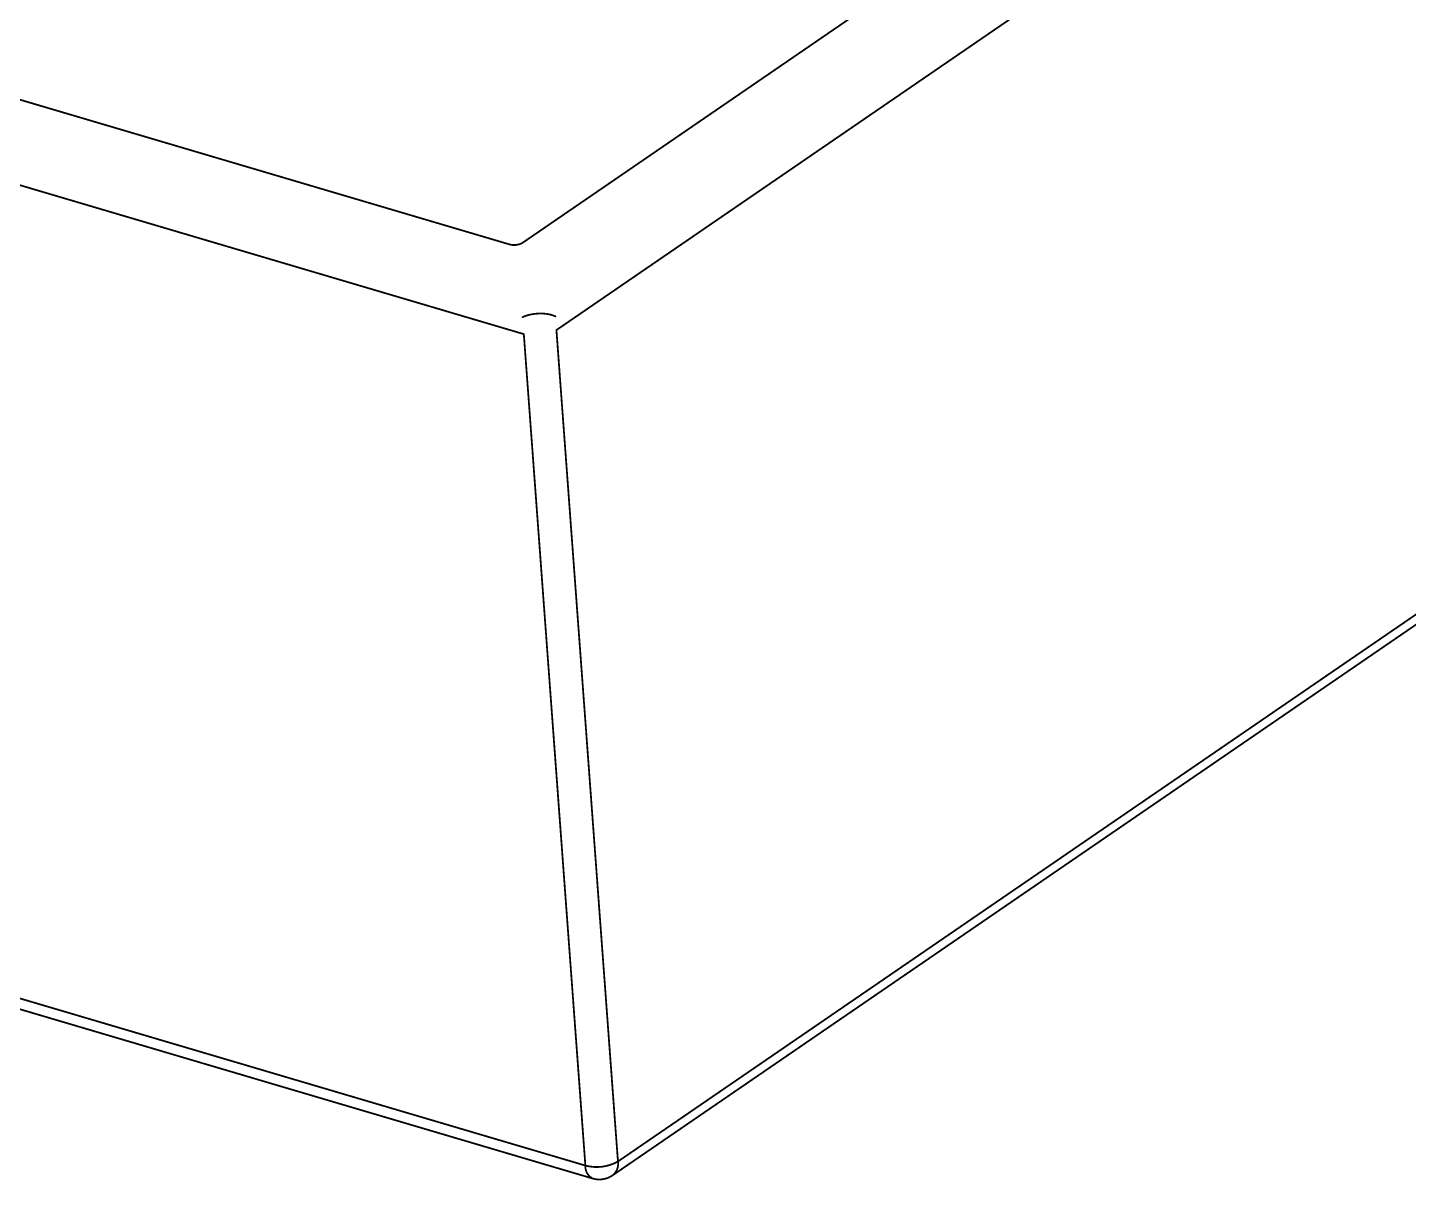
# Model space of a CAD drawing. Header units: inches. Extents: x 0 to 35.2, y -0.7 to 15.9.
# Drawn here: x 32.2176 to 32.6059, y 9.439 to 9.7632 of the extents above; entities that cross this region are included whole.
import ezdxf

# ---------------------------------------------------------------- set-up
doc = ezdxf.new("R2010")
doc.units = ezdxf.units.IN
doc.header["$MEASUREMENT"] = 0
doc.layers.add('Dimensions', color=6, linetype='Continuous')

msp = doc.modelspace()

# ---------------------------------------------------------------- linework, layer by layer
at = {"layer": 'Dimensions'}
for points in [[(32.36635, 9.67813, 0.0005, 0.0005, 0), (33.68631, 10.583, 0.0005, 0.0005, 0)], [(32.35683, 9.70267, 0.0005, 0.0005, 0), (33.63249, 10.57718, 0.0005, 0.0005, 0)], [(32.38212, 9.44038, 0.0005, 0.0005, 0), (33.70544, 10.34755, 0.0005, 0.0005, 0)], [(30.59769, 10.2211, 0.0005, 0.0005, 0), (32.35316, 9.70222, 0.0005, 0.0005, 0)], [(30.54467, 10.21273, 0.0005, 0.0005, 0), (32.35718, 9.67699, 0.0005, 0.0005, 0)], [(32.35683, 9.70267, 0.0005, 0.0005, -0.200602), (32.35316, 9.70222, 0.0005, 0.0005, 0)], [(32.35684, 9.68178, 0.0005, 0.0005, 0), (32.35692, 9.68181, 0.0005, 0.0005, 0)], [(32.35692, 9.68181, 0.0005, 0.0005, 0), (32.357, 9.68185, 0.0005, 0.0005, 0)], [(32.357, 9.68185, 0.0005, 0.0005, 0), (32.35708, 9.68188, 0.0005, 0.0005, 0)], [(32.35708, 9.68188, 0.0005, 0.0005, 0), (32.35716, 9.68191, 0.0005, 0.0005, 0)], [(32.35716, 9.68191, 0.0005, 0.0005, 0), (32.35724, 9.68195, 0.0005, 0.0005, 0)], [(32.35724, 9.68195, 0.0005, 0.0005, 0), (32.35732, 9.68198, 0.0005, 0.0005, 0)], [(32.35732, 9.68198, 0.0005, 0.0005, 0), (32.35741, 9.68201, 0.0005, 0.0005, 0)], [(32.35741, 9.68201, 0.0005, 0.0005, 0), (32.35749, 9.68205, 0.0005, 0.0005, 0)], [(32.35749, 9.68205, 0.0005, 0.0005, 0), (32.35758, 9.68208, 0.0005, 0.0005, 0)], [(32.35758, 9.68208, 0.0005, 0.0005, 0), (32.35767, 9.68211, 0.0005, 0.0005, 0)], [(32.35767, 9.68211, 0.0005, 0.0005, 0), (32.35775, 9.68214, 0.0005, 0.0005, 0)], [(32.35775, 9.68214, 0.0005, 0.0005, 0), (32.35784, 9.68217, 0.0005, 0.0005, 0)], [(32.35784, 9.68217, 0.0005, 0.0005, 0), (32.35793, 9.6822, 0.0005, 0.0005, 0)], [(32.35793, 9.6822, 0.0005, 0.0005, 0), (32.35802, 9.68222, 0.0005, 0.0005, 0)], [(32.35802, 9.68222, 0.0005, 0.0005, 0), (32.35811, 9.68225, 0.0005, 0.0005, 0)], [(32.35811, 9.68225, 0.0005, 0.0005, 0), (32.35821, 9.68228, 0.0005, 0.0005, 0)], [(32.35821, 9.68228, 0.0005, 0.0005, 0), (32.3583, 9.6823, 0.0005, 0.0005, 0)], [(32.3583, 9.6823, 0.0005, 0.0005, 0), (32.35839, 9.68233, 0.0005, 0.0005, 0)], [(32.35839, 9.68233, 0.0005, 0.0005, 0), (32.35849, 9.68236, 0.0005, 0.0005, 0)], [(32.35849, 9.68236, 0.0005, 0.0005, 0), (32.35858, 9.68238, 0.0005, 0.0005, 0)], [(32.35858, 9.68238, 0.0005, 0.0005, 0), (32.35868, 9.6824, 0.0005, 0.0005, 0)], [(32.35868, 9.6824, 0.0005, 0.0005, 0), (32.35877, 9.68243, 0.0005, 0.0005, 0)], [(32.35877, 9.68243, 0.0005, 0.0005, 0), (32.35887, 9.68245, 0.0005, 0.0005, 0)], [(32.35887, 9.68245, 0.0005, 0.0005, 0), (32.35897, 9.68247, 0.0005, 0.0005, 0)], [(32.35897, 9.68247, 0.0005, 0.0005, 0), (32.35906, 9.68249, 0.0005, 0.0005, 0)], [(32.35906, 9.68249, 0.0005, 0.0005, 0), (32.35916, 9.68251, 0.0005, 0.0005, 0)], [(32.35916, 9.68251, 0.0005, 0.0005, 0), (32.35926, 9.68253, 0.0005, 0.0005, 0)], [(32.35926, 9.68253, 0.0005, 0.0005, 0), (32.35936, 9.68255, 0.0005, 0.0005, 0)], [(32.35936, 9.68255, 0.0005, 0.0005, 0), (32.35946, 9.68257, 0.0005, 0.0005, 0)], [(32.35946, 9.68257, 0.0005, 0.0005, 0), (32.35956, 9.68259, 0.0005, 0.0005, 0)], [(32.35956, 9.68259, 0.0005, 0.0005, 0), (32.35966, 9.6826, 0.0005, 0.0005, 0)], [(32.35966, 9.6826, 0.0005, 0.0005, 0), (32.35976, 9.68262, 0.0005, 0.0005, 0)], [(32.35976, 9.68262, 0.0005, 0.0005, 0), (32.35986, 9.68263, 0.0005, 0.0005, 0)], [(32.35986, 9.68263, 0.0005, 0.0005, 0), (32.35996, 9.68265, 0.0005, 0.0005, 0)], [(32.35996, 9.68265, 0.0005, 0.0005, 0), (32.36006, 9.68266, 0.0005, 0.0005, 0)], [(32.36006, 9.68266, 0.0005, 0.0005, 0), (32.36016, 9.68268, 0.0005, 0.0005, 0)], [(32.36016, 9.68268, 0.0005, 0.0005, 0), (32.36026, 9.68269, 0.0005, 0.0005, 0)], [(32.36026, 9.68269, 0.0005, 0.0005, 0), (32.36037, 9.6827, 0.0005, 0.0005, 0)], [(32.36037, 9.6827, 0.0005, 0.0005, 0), (32.36047, 9.68271, 0.0005, 0.0005, 0)], [(32.36047, 9.68271, 0.0005, 0.0005, 0), (32.36057, 9.68272, 0.0005, 0.0005, 0)], [(32.36057, 9.68272, 0.0005, 0.0005, 0), (32.36067, 9.68273, 0.0005, 0.0005, 0)], [(32.36067, 9.68273, 0.0005, 0.0005, 0), (32.36078, 9.68274, 0.0005, 0.0005, 0)], [(32.36078, 9.68274, 0.0005, 0.0005, 0), (32.36088, 9.68275, 0.0005, 0.0005, 0)], [(32.36088, 9.68275, 0.0005, 0.0005, 0), (32.36098, 9.68275, 0.0005, 0.0005, 0)], [(32.36098, 9.68275, 0.0005, 0.0005, 0), (32.36109, 9.68276, 0.0005, 0.0005, 0)], [(32.36109, 9.68276, 0.0005, 0.0005, 0), (32.36119, 9.68277, 0.0005, 0.0005, 0)], [(32.36119, 9.68277, 0.0005, 0.0005, 0), (32.36129, 9.68277, 0.0005, 0.0005, 0)], [(32.36129, 9.68277, 0.0005, 0.0005, 0), (32.36139, 9.68277, 0.0005, 0.0005, 0)], [(32.36139, 9.68277, 0.0005, 0.0005, 0), (32.3615, 9.68278, 0.0005, 0.0005, 0)], [(32.3615, 9.68278, 0.0005, 0.0005, 0), (32.3616, 9.68278, 0.0005, 0.0005, 0)], [(32.3616, 9.68278, 0.0005, 0.0005, 0), (32.3617, 9.68278, 0.0005, 0.0005, 0)], [(32.3617, 9.68278, 0.0005, 0.0005, 0), (32.3618, 9.68278, 0.0005, 0.0005, 0)], [(32.3618, 9.68278, 0.0005, 0.0005, 0), (32.36191, 9.68278, 0.0005, 0.0005, 0)], [(32.36191, 9.68278, 0.0005, 0.0005, 0), (32.36201, 9.68278, 0.0005, 0.0005, 0)], [(32.36201, 9.68278, 0.0005, 0.0005, 0), (32.36211, 9.68278, 0.0005, 0.0005, 0)], [(32.36211, 9.68278, 0.0005, 0.0005, 0), (32.36221, 9.68278, 0.0005, 0.0005, 0)], [(32.36221, 9.68278, 0.0005, 0.0005, 0), (32.36231, 9.68278, 0.0005, 0.0005, 0)], [(32.36231, 9.68278, 0.0005, 0.0005, 0), (32.36241, 9.68277, 0.0005, 0.0005, 0)], [(32.36241, 9.68277, 0.0005, 0.0005, 0), (32.36251, 9.68277, 0.0005, 0.0005, 0)], [(32.36251, 9.68277, 0.0005, 0.0005, 0), (32.36261, 9.68276, 0.0005, 0.0005, 0)], [(32.36261, 9.68276, 0.0005, 0.0005, 0), (32.36271, 9.68276, 0.0005, 0.0005, 0)], [(32.36271, 9.68276, 0.0005, 0.0005, 0), (32.36281, 9.68275, 0.0005, 0.0005, 0)], [(32.36281, 9.68275, 0.0005, 0.0005, 0), (32.36291, 9.68274, 0.0005, 0.0005, 0)], [(32.36291, 9.68274, 0.0005, 0.0005, 0), (32.36301, 9.68274, 0.0005, 0.0005, 0)], [(32.36301, 9.68274, 0.0005, 0.0005, 0), (32.36311, 9.68273, 0.0005, 0.0005, 0)], [(32.36311, 9.68273, 0.0005, 0.0005, 0), (32.36321, 9.68272, 0.0005, 0.0005, 0)], [(32.36321, 9.68272, 0.0005, 0.0005, 0), (32.3633, 9.68271, 0.0005, 0.0005, 0)], [(32.3633, 9.68271, 0.0005, 0.0005, 0), (32.3634, 9.6827, 0.0005, 0.0005, 0)], [(32.3634, 9.6827, 0.0005, 0.0005, 0), (32.3635, 9.68268, 0.0005, 0.0005, 0)], [(32.3635, 9.68268, 0.0005, 0.0005, 0), (32.36359, 9.68267, 0.0005, 0.0005, 0)], [(32.36359, 9.68267, 0.0005, 0.0005, 0), (32.36369, 9.68266, 0.0005, 0.0005, 0)], [(32.36369, 9.68266, 0.0005, 0.0005, 0), (32.36378, 9.68264, 0.0005, 0.0005, 0)], [(32.36378, 9.68264, 0.0005, 0.0005, 0), (32.36388, 9.68263, 0.0005, 0.0005, 0)], [(32.36388, 9.68263, 0.0005, 0.0005, 0), (32.36397, 9.68261, 0.0005, 0.0005, 0)], [(32.36397, 9.68261, 0.0005, 0.0005, 0), (32.36406, 9.6826, 0.0005, 0.0005, 0)], [(32.36406, 9.6826, 0.0005, 0.0005, 0), (32.36415, 9.68258, 0.0005, 0.0005, 0)], [(32.36415, 9.68258, 0.0005, 0.0005, 0), (32.36424, 9.68256, 0.0005, 0.0005, 0)], [(32.36424, 9.68256, 0.0005, 0.0005, 0), (32.36433, 9.68254, 0.0005, 0.0005, 0)], [(32.36433, 9.68254, 0.0005, 0.0005, 0), (32.36442, 9.68252, 0.0005, 0.0005, 0)], [(32.36442, 9.68252, 0.0005, 0.0005, 0), (32.36451, 9.6825, 0.0005, 0.0005, 0)], [(32.36451, 9.6825, 0.0005, 0.0005, 0), (32.3646, 9.68248, 0.0005, 0.0005, 0)], [(32.3646, 9.68248, 0.0005, 0.0005, 0), (32.36468, 9.68246, 0.0005, 0.0005, 0)], [(32.36468, 9.68246, 0.0005, 0.0005, 0), (32.36477, 9.68244, 0.0005, 0.0005, 0)], [(32.36477, 9.68244, 0.0005, 0.0005, 0), (32.36485, 9.68242, 0.0005, 0.0005, 0)], [(32.36485, 9.68242, 0.0005, 0.0005, 0), (32.36494, 9.6824, 0.0005, 0.0005, 0)], [(32.36494, 9.6824, 0.0005, 0.0005, 0), (32.36502, 9.68237, 0.0005, 0.0005, 0)], [(32.36502, 9.68237, 0.0005, 0.0005, 0), (32.3651, 9.68235, 0.0005, 0.0005, 0)], [(32.3651, 9.68235, 0.0005, 0.0005, 0), (32.36518, 9.68232, 0.0005, 0.0005, 0)], [(32.36518, 9.68232, 0.0005, 0.0005, 0), (32.36526, 9.6823, 0.0005, 0.0005, 0)], [(32.36526, 9.6823, 0.0005, 0.0005, 0), (32.36534, 9.68227, 0.0005, 0.0005, 0)], [(32.36534, 9.68227, 0.0005, 0.0005, 0), (32.36542, 9.68224, 0.0005, 0.0005, 0)], [(32.36542, 9.68224, 0.0005, 0.0005, 0), (32.3655, 9.68221, 0.0005, 0.0005, 0)], [(32.3655, 9.68221, 0.0005, 0.0005, 0), (32.36557, 9.68219, 0.0005, 0.0005, 0)], [(32.36557, 9.68219, 0.0005, 0.0005, 0), (32.36565, 9.68216, 0.0005, 0.0005, 0)], [(32.36565, 9.68216, 0.0005, 0.0005, 0), (32.36572, 9.68213, 0.0005, 0.0005, 0)], [(32.36572, 9.68213, 0.0005, 0.0005, 0), (32.36579, 9.6821, 0.0005, 0.0005, 0)], [(32.36579, 9.6821, 0.0005, 0.0005, 0), (32.36587, 9.68207, 0.0005, 0.0005, 0)], [(32.36587, 9.68207, 0.0005, 0.0005, 0), (32.36594, 9.68203, 0.0005, 0.0005, 0)], [(32.36594, 9.68203, 0.0005, 0.0005, 0), (32.366, 9.682, 0.0005, 0.0005, 0)], [(32.366, 9.682, 0.0005, 0.0005, 0), (32.36607, 9.68197, 0.0005, 0.0005, 0)], [(32.35718, 9.67699, 0.0005, 0.0005, 0), (32.37449, 9.44315, 0.0005, 0.0005, 0)], [(32.36635, 9.67813, 0.0005, 0.0005, 0), (32.38365, 9.44429, 0.0005, 0.0005, 0)], [(32.38365, 9.44429, 0.0005, 0.0005, 0), (32.63077, 9.6137, 0.0005, 0.0005, 0)], [(31.86161, 9.59475, 0.0005, 0.0005, 0), (32.37449, 9.44315, 0.0005, 0.0005, 0)], [(31.86167, 9.59169, 0.0005, 0.0005, 0), (32.37655, 9.4395, 0.0005, 0.0005, 0)], [(32.38365, 9.44429, 0.0005, 0.0005, -0.196007), (32.37449, 9.44315, 0.0005, 0.0005, 0)], [(32.38365, 9.44429, 0.0005, 0.0005, -0.276679), (32.38212, 9.44038, 0.0005, 0.0005, 0)], [(32.37655, 9.4395, 0.0005, 0.0005, -0.29863), (32.37449, 9.44315, 0.0005, 0.0005, 0)], [(32.38213, 9.44038, 0.0005, 0.0005, -0.225811), (32.37655, 9.4395, 0.0005, 0.0005, 0)]]:
    msp.add_lwpolyline(points, format="xyseb", dxfattribs=at)
for points in [[(32.35304, 9.70222, 0.00025, 0.00025, 1), (32.35329, 9.70222, 0.00025, 0.00025, 1)], [(32.35304, 9.70222, 0.00025, 0.00025, 1), (32.35329, 9.70222, 0.00025, 0.00025, 1)], [(32.3567, 9.70267, 0.00025, 0.00025, 1), (32.35695, 9.70267, 0.00025, 0.00025, 1)], [(32.3567, 9.70267, 0.00025, 0.00025, 1), (32.35695, 9.70267, 0.00025, 0.00025, 1)], [(32.35671, 9.68178, 0.00025, 0.00025, 1), (32.35696, 9.68178, 0.00025, 0.00025, 1)], [(32.35679, 9.68181, 0.00025, 0.00025, 1), (32.35704, 9.68181, 0.00025, 0.00025, 1)], [(32.35679, 9.68181, 0.00025, 0.00025, 1), (32.35704, 9.68181, 0.00025, 0.00025, 1)], [(32.35687, 9.68185, 0.00025, 0.00025, 1), (32.35712, 9.68185, 0.00025, 0.00025, 1)], [(32.35687, 9.68185, 0.00025, 0.00025, 1), (32.35712, 9.68185, 0.00025, 0.00025, 1)], [(32.35695, 9.68188, 0.00025, 0.00025, 1), (32.3572, 9.68188, 0.00025, 0.00025, 1)], [(32.35695, 9.68188, 0.00025, 0.00025, 1), (32.3572, 9.68188, 0.00025, 0.00025, 1)], [(32.35703, 9.68191, 0.00025, 0.00025, 1), (32.35728, 9.68191, 0.00025, 0.00025, 1)], [(32.35703, 9.68191, 0.00025, 0.00025, 1), (32.35728, 9.68191, 0.00025, 0.00025, 1)], [(32.35712, 9.68195, 0.00025, 0.00025, 1), (32.35737, 9.68195, 0.00025, 0.00025, 1)], [(32.35712, 9.68195, 0.00025, 0.00025, 1), (32.35737, 9.68195, 0.00025, 0.00025, 1)], [(32.3572, 9.68198, 0.00025, 0.00025, 1), (32.35745, 9.68198, 0.00025, 0.00025, 1)], [(32.3572, 9.68198, 0.00025, 0.00025, 1), (32.35745, 9.68198, 0.00025, 0.00025, 1)], [(32.35728, 9.68201, 0.00025, 0.00025, 1), (32.35753, 9.68201, 0.00025, 0.00025, 1)], [(32.35728, 9.68201, 0.00025, 0.00025, 1), (32.35753, 9.68201, 0.00025, 0.00025, 1)], [(32.35737, 9.68205, 0.00025, 0.00025, 1), (32.35762, 9.68205, 0.00025, 0.00025, 1)], [(32.35737, 9.68205, 0.00025, 0.00025, 1), (32.35762, 9.68205, 0.00025, 0.00025, 1)], [(32.35746, 9.68208, 0.00025, 0.00025, 1), (32.35771, 9.68208, 0.00025, 0.00025, 1)], [(32.35746, 9.68208, 0.00025, 0.00025, 1), (32.35771, 9.68208, 0.00025, 0.00025, 1)], [(32.35754, 9.68211, 0.00025, 0.00025, 1), (32.35779, 9.68211, 0.00025, 0.00025, 1)], [(32.35754, 9.68211, 0.00025, 0.00025, 1), (32.35779, 9.68211, 0.00025, 0.00025, 1)], [(32.35763, 9.68214, 0.00025, 0.00025, 1), (32.35788, 9.68214, 0.00025, 0.00025, 1)], [(32.35763, 9.68214, 0.00025, 0.00025, 1), (32.35788, 9.68214, 0.00025, 0.00025, 1)], [(32.35772, 9.68217, 0.00025, 0.00025, 1), (32.35797, 9.68217, 0.00025, 0.00025, 1)], [(32.35772, 9.68217, 0.00025, 0.00025, 1), (32.35797, 9.68217, 0.00025, 0.00025, 1)], [(32.35781, 9.6822, 0.00025, 0.00025, 1), (32.35806, 9.6822, 0.00025, 0.00025, 1)], [(32.35781, 9.6822, 0.00025, 0.00025, 1), (32.35806, 9.6822, 0.00025, 0.00025, 1)], [(32.3579, 9.68222, 0.00025, 0.00025, 1), (32.35815, 9.68222, 0.00025, 0.00025, 1)], [(32.3579, 9.68222, 0.00025, 0.00025, 1), (32.35815, 9.68222, 0.00025, 0.00025, 1)], [(32.35799, 9.68225, 0.00025, 0.00025, 1), (32.35824, 9.68225, 0.00025, 0.00025, 1)], [(32.35799, 9.68225, 0.00025, 0.00025, 1), (32.35824, 9.68225, 0.00025, 0.00025, 1)], [(32.35808, 9.68228, 0.00025, 0.00025, 1), (32.35833, 9.68228, 0.00025, 0.00025, 1)], [(32.35808, 9.68228, 0.00025, 0.00025, 1), (32.35833, 9.68228, 0.00025, 0.00025, 1)], [(32.35817, 9.6823, 0.00025, 0.00025, 1), (32.35842, 9.6823, 0.00025, 0.00025, 1)], [(32.35817, 9.6823, 0.00025, 0.00025, 1), (32.35842, 9.6823, 0.00025, 0.00025, 1)], [(32.35827, 9.68233, 0.00025, 0.00025, 1), (32.35852, 9.68233, 0.00025, 0.00025, 1)], [(32.35827, 9.68233, 0.00025, 0.00025, 1), (32.35852, 9.68233, 0.00025, 0.00025, 1)], [(32.35836, 9.68236, 0.00025, 0.00025, 1), (32.35861, 9.68236, 0.00025, 0.00025, 1)], [(32.35836, 9.68236, 0.00025, 0.00025, 1), (32.35861, 9.68236, 0.00025, 0.00025, 1)], [(32.35846, 9.68238, 0.00025, 0.00025, 1), (32.35871, 9.68238, 0.00025, 0.00025, 1)], [(32.35846, 9.68238, 0.00025, 0.00025, 1), (32.35871, 9.68238, 0.00025, 0.00025, 1)], [(32.35855, 9.6824, 0.00025, 0.00025, 1), (32.3588, 9.6824, 0.00025, 0.00025, 1)], [(32.35855, 9.6824, 0.00025, 0.00025, 1), (32.3588, 9.6824, 0.00025, 0.00025, 1)], [(32.35865, 9.68243, 0.00025, 0.00025, 1), (32.3589, 9.68243, 0.00025, 0.00025, 1)], [(32.35865, 9.68243, 0.00025, 0.00025, 1), (32.3589, 9.68243, 0.00025, 0.00025, 1)], [(32.35874, 9.68245, 0.00025, 0.00025, 1), (32.35899, 9.68245, 0.00025, 0.00025, 1)], [(32.35874, 9.68245, 0.00025, 0.00025, 1), (32.35899, 9.68245, 0.00025, 0.00025, 1)], [(32.35884, 9.68247, 0.00025, 0.00025, 1), (32.35909, 9.68247, 0.00025, 0.00025, 1)], [(32.35884, 9.68247, 0.00025, 0.00025, 1), (32.35909, 9.68247, 0.00025, 0.00025, 1)], [(32.35894, 9.68249, 0.00025, 0.00025, 1), (32.35919, 9.68249, 0.00025, 0.00025, 1)], [(32.35894, 9.68249, 0.00025, 0.00025, 1), (32.35919, 9.68249, 0.00025, 0.00025, 1)], [(32.35904, 9.68251, 0.00025, 0.00025, 1), (32.35929, 9.68251, 0.00025, 0.00025, 1)], [(32.35904, 9.68251, 0.00025, 0.00025, 1), (32.35929, 9.68251, 0.00025, 0.00025, 1)], [(32.35913, 9.68253, 0.00025, 0.00025, 1), (32.35938, 9.68253, 0.00025, 0.00025, 1)], [(32.35913, 9.68253, 0.00025, 0.00025, 1), (32.35938, 9.68253, 0.00025, 0.00025, 1)], [(32.35923, 9.68255, 0.00025, 0.00025, 1), (32.35948, 9.68255, 0.00025, 0.00025, 1)], [(32.35923, 9.68255, 0.00025, 0.00025, 1), (32.35948, 9.68255, 0.00025, 0.00025, 1)], [(32.35933, 9.68257, 0.00025, 0.00025, 1), (32.35958, 9.68257, 0.00025, 0.00025, 1)], [(32.35933, 9.68257, 0.00025, 0.00025, 1), (32.35958, 9.68257, 0.00025, 0.00025, 1)], [(32.35943, 9.68259, 0.00025, 0.00025, 1), (32.35968, 9.68259, 0.00025, 0.00025, 1)], [(32.35943, 9.68259, 0.00025, 0.00025, 1), (32.35968, 9.68259, 0.00025, 0.00025, 1)], [(32.35953, 9.6826, 0.00025, 0.00025, 1), (32.35978, 9.6826, 0.00025, 0.00025, 1)], [(32.35953, 9.6826, 0.00025, 0.00025, 1), (32.35978, 9.6826, 0.00025, 0.00025, 1)], [(32.35963, 9.68262, 0.00025, 0.00025, 1), (32.35988, 9.68262, 0.00025, 0.00025, 1)], [(32.35963, 9.68262, 0.00025, 0.00025, 1), (32.35988, 9.68262, 0.00025, 0.00025, 1)], [(32.35973, 9.68263, 0.00025, 0.00025, 1), (32.35998, 9.68263, 0.00025, 0.00025, 1)], [(32.35973, 9.68263, 0.00025, 0.00025, 1), (32.35998, 9.68263, 0.00025, 0.00025, 1)], [(32.35983, 9.68265, 0.00025, 0.00025, 1), (32.36008, 9.68265, 0.00025, 0.00025, 1)], [(32.35983, 9.68265, 0.00025, 0.00025, 1), (32.36008, 9.68265, 0.00025, 0.00025, 1)], [(32.35994, 9.68266, 0.00025, 0.00025, 1), (32.36019, 9.68266, 0.00025, 0.00025, 1)], [(32.35994, 9.68266, 0.00025, 0.00025, 1), (32.36019, 9.68266, 0.00025, 0.00025, 1)], [(32.36004, 9.68268, 0.00025, 0.00025, 1), (32.36029, 9.68268, 0.00025, 0.00025, 1)], [(32.36004, 9.68268, 0.00025, 0.00025, 1), (32.36029, 9.68268, 0.00025, 0.00025, 1)], [(32.36014, 9.68269, 0.00025, 0.00025, 1), (32.36039, 9.68269, 0.00025, 0.00025, 1)], [(32.36014, 9.68269, 0.00025, 0.00025, 1), (32.36039, 9.68269, 0.00025, 0.00025, 1)], [(32.36024, 9.6827, 0.00025, 0.00025, 1), (32.36049, 9.6827, 0.00025, 0.00025, 1)], [(32.36024, 9.6827, 0.00025, 0.00025, 1), (32.36049, 9.6827, 0.00025, 0.00025, 1)], [(32.36034, 9.68271, 0.00025, 0.00025, 1), (32.36059, 9.68271, 0.00025, 0.00025, 1)], [(32.36034, 9.68271, 0.00025, 0.00025, 1), (32.36059, 9.68271, 0.00025, 0.00025, 1)], [(32.36045, 9.68272, 0.00025, 0.00025, 1), (32.3607, 9.68272, 0.00025, 0.00025, 1)], [(32.36045, 9.68272, 0.00025, 0.00025, 1), (32.3607, 9.68272, 0.00025, 0.00025, 1)], [(32.36055, 9.68273, 0.00025, 0.00025, 1), (32.3608, 9.68273, 0.00025, 0.00025, 1)], [(32.36055, 9.68273, 0.00025, 0.00025, 1), (32.3608, 9.68273, 0.00025, 0.00025, 1)], [(32.36065, 9.68274, 0.00025, 0.00025, 1), (32.3609, 9.68274, 0.00025, 0.00025, 1)], [(32.36065, 9.68274, 0.00025, 0.00025, 1), (32.3609, 9.68274, 0.00025, 0.00025, 1)], [(32.36075, 9.68275, 0.00025, 0.00025, 1), (32.361, 9.68275, 0.00025, 0.00025, 1)], [(32.36075, 9.68275, 0.00025, 0.00025, 1), (32.361, 9.68275, 0.00025, 0.00025, 1)], [(32.36086, 9.68275, 0.00025, 0.00025, 1), (32.36111, 9.68275, 0.00025, 0.00025, 1)], [(32.36086, 9.68275, 0.00025, 0.00025, 1), (32.36111, 9.68275, 0.00025, 0.00025, 1)], [(32.36096, 9.68276, 0.00025, 0.00025, 1), (32.36121, 9.68276, 0.00025, 0.00025, 1)], [(32.36096, 9.68276, 0.00025, 0.00025, 1), (32.36121, 9.68276, 0.00025, 0.00025, 1)], [(32.36106, 9.68277, 0.00025, 0.00025, 1), (32.36131, 9.68277, 0.00025, 0.00025, 1)], [(32.36106, 9.68277, 0.00025, 0.00025, 1), (32.36131, 9.68277, 0.00025, 0.00025, 1)], [(32.36117, 9.68277, 0.00025, 0.00025, 1), (32.36142, 9.68277, 0.00025, 0.00025, 1)], [(32.36117, 9.68277, 0.00025, 0.00025, 1), (32.36142, 9.68277, 0.00025, 0.00025, 1)], [(32.36127, 9.68277, 0.00025, 0.00025, 1), (32.36152, 9.68277, 0.00025, 0.00025, 1)], [(32.36127, 9.68277, 0.00025, 0.00025, 1), (32.36152, 9.68277, 0.00025, 0.00025, 1)], [(32.36137, 9.68278, 0.00025, 0.00025, 1), (32.36162, 9.68278, 0.00025, 0.00025, 1)], [(32.36137, 9.68278, 0.00025, 0.00025, 1), (32.36162, 9.68278, 0.00025, 0.00025, 1)], [(32.36147, 9.68278, 0.00025, 0.00025, 1), (32.36172, 9.68278, 0.00025, 0.00025, 1)], [(32.36147, 9.68278, 0.00025, 0.00025, 1), (32.36172, 9.68278, 0.00025, 0.00025, 1)], [(32.36158, 9.68278, 0.00025, 0.00025, 1), (32.36183, 9.68278, 0.00025, 0.00025, 1)], [(32.36158, 9.68278, 0.00025, 0.00025, 1), (32.36183, 9.68278, 0.00025, 0.00025, 1)], [(32.36168, 9.68278, 0.00025, 0.00025, 1), (32.36193, 9.68278, 0.00025, 0.00025, 1)], [(32.36168, 9.68278, 0.00025, 0.00025, 1), (32.36193, 9.68278, 0.00025, 0.00025, 1)], [(32.36178, 9.68278, 0.00025, 0.00025, 1), (32.36203, 9.68278, 0.00025, 0.00025, 1)], [(32.36178, 9.68278, 0.00025, 0.00025, 1), (32.36203, 9.68278, 0.00025, 0.00025, 1)], [(32.36188, 9.68278, 0.00025, 0.00025, 1), (32.36213, 9.68278, 0.00025, 0.00025, 1)], [(32.36188, 9.68278, 0.00025, 0.00025, 1), (32.36213, 9.68278, 0.00025, 0.00025, 1)], [(32.36198, 9.68278, 0.00025, 0.00025, 1), (32.36223, 9.68278, 0.00025, 0.00025, 1)], [(32.36198, 9.68278, 0.00025, 0.00025, 1), (32.36223, 9.68278, 0.00025, 0.00025, 1)], [(32.36209, 9.68278, 0.00025, 0.00025, 1), (32.36234, 9.68278, 0.00025, 0.00025, 1)], [(32.36209, 9.68278, 0.00025, 0.00025, 1), (32.36234, 9.68278, 0.00025, 0.00025, 1)], [(32.36219, 9.68278, 0.00025, 0.00025, 1), (32.36244, 9.68278, 0.00025, 0.00025, 1)], [(32.36219, 9.68278, 0.00025, 0.00025, 1), (32.36244, 9.68278, 0.00025, 0.00025, 1)], [(32.36229, 9.68277, 0.00025, 0.00025, 1), (32.36254, 9.68277, 0.00025, 0.00025, 1)], [(32.36229, 9.68277, 0.00025, 0.00025, 1), (32.36254, 9.68277, 0.00025, 0.00025, 1)], [(32.36239, 9.68277, 0.00025, 0.00025, 1), (32.36264, 9.68277, 0.00025, 0.00025, 1)], [(32.36239, 9.68277, 0.00025, 0.00025, 1), (32.36264, 9.68277, 0.00025, 0.00025, 1)], [(32.36249, 9.68276, 0.00025, 0.00025, 1), (32.36274, 9.68276, 0.00025, 0.00025, 1)], [(32.36249, 9.68276, 0.00025, 0.00025, 1), (32.36274, 9.68276, 0.00025, 0.00025, 1)], [(32.36259, 9.68276, 0.00025, 0.00025, 1), (32.36284, 9.68276, 0.00025, 0.00025, 1)], [(32.36259, 9.68276, 0.00025, 0.00025, 1), (32.36284, 9.68276, 0.00025, 0.00025, 1)], [(32.36269, 9.68275, 0.00025, 0.00025, 1), (32.36294, 9.68275, 0.00025, 0.00025, 1)], [(32.36269, 9.68275, 0.00025, 0.00025, 1), (32.36294, 9.68275, 0.00025, 0.00025, 1)], [(32.36279, 9.68274, 0.00025, 0.00025, 1), (32.36304, 9.68274, 0.00025, 0.00025, 1)], [(32.36279, 9.68274, 0.00025, 0.00025, 1), (32.36304, 9.68274, 0.00025, 0.00025, 1)], [(32.36289, 9.68274, 0.00025, 0.00025, 1), (32.36314, 9.68274, 0.00025, 0.00025, 1)], [(32.36289, 9.68274, 0.00025, 0.00025, 1), (32.36314, 9.68274, 0.00025, 0.00025, 1)], [(32.36298, 9.68273, 0.00025, 0.00025, 1), (32.36323, 9.68273, 0.00025, 0.00025, 1)], [(32.36298, 9.68273, 0.00025, 0.00025, 1), (32.36323, 9.68273, 0.00025, 0.00025, 1)], [(32.36308, 9.68272, 0.00025, 0.00025, 1), (32.36333, 9.68272, 0.00025, 0.00025, 1)], [(32.36308, 9.68272, 0.00025, 0.00025, 1), (32.36333, 9.68272, 0.00025, 0.00025, 1)], [(32.36318, 9.68271, 0.00025, 0.00025, 1), (32.36343, 9.68271, 0.00025, 0.00025, 1)], [(32.36318, 9.68271, 0.00025, 0.00025, 1), (32.36343, 9.68271, 0.00025, 0.00025, 1)], [(32.36328, 9.6827, 0.00025, 0.00025, 1), (32.36353, 9.6827, 0.00025, 0.00025, 1)], [(32.36328, 9.6827, 0.00025, 0.00025, 1), (32.36353, 9.6827, 0.00025, 0.00025, 1)], [(32.36337, 9.68268, 0.00025, 0.00025, 1), (32.36362, 9.68268, 0.00025, 0.00025, 1)], [(32.36337, 9.68268, 0.00025, 0.00025, 1), (32.36362, 9.68268, 0.00025, 0.00025, 1)], [(32.36347, 9.68267, 0.00025, 0.00025, 1), (32.36372, 9.68267, 0.00025, 0.00025, 1)], [(32.36347, 9.68267, 0.00025, 0.00025, 1), (32.36372, 9.68267, 0.00025, 0.00025, 1)], [(32.36356, 9.68266, 0.00025, 0.00025, 1), (32.36381, 9.68266, 0.00025, 0.00025, 1)], [(32.36356, 9.68266, 0.00025, 0.00025, 1), (32.36381, 9.68266, 0.00025, 0.00025, 1)], [(32.36366, 9.68264, 0.00025, 0.00025, 1), (32.36391, 9.68264, 0.00025, 0.00025, 1)], [(32.36366, 9.68264, 0.00025, 0.00025, 1), (32.36391, 9.68264, 0.00025, 0.00025, 1)], [(32.36375, 9.68263, 0.00025, 0.00025, 1), (32.364, 9.68263, 0.00025, 0.00025, 1)], [(32.36375, 9.68263, 0.00025, 0.00025, 1), (32.364, 9.68263, 0.00025, 0.00025, 1)], [(32.36384, 9.68261, 0.00025, 0.00025, 1), (32.36409, 9.68261, 0.00025, 0.00025, 1)], [(32.36384, 9.68261, 0.00025, 0.00025, 1), (32.36409, 9.68261, 0.00025, 0.00025, 1)], [(32.36394, 9.6826, 0.00025, 0.00025, 1), (32.36419, 9.6826, 0.00025, 0.00025, 1)], [(32.36394, 9.6826, 0.00025, 0.00025, 1), (32.36419, 9.6826, 0.00025, 0.00025, 1)], [(32.36403, 9.68258, 0.00025, 0.00025, 1), (32.36428, 9.68258, 0.00025, 0.00025, 1)], [(32.36403, 9.68258, 0.00025, 0.00025, 1), (32.36428, 9.68258, 0.00025, 0.00025, 1)], [(32.36412, 9.68256, 0.00025, 0.00025, 1), (32.36437, 9.68256, 0.00025, 0.00025, 1)], [(32.36412, 9.68256, 0.00025, 0.00025, 1), (32.36437, 9.68256, 0.00025, 0.00025, 1)], [(32.36421, 9.68254, 0.00025, 0.00025, 1), (32.36446, 9.68254, 0.00025, 0.00025, 1)], [(32.36421, 9.68254, 0.00025, 0.00025, 1), (32.36446, 9.68254, 0.00025, 0.00025, 1)], [(32.3643, 9.68252, 0.00025, 0.00025, 1), (32.36455, 9.68252, 0.00025, 0.00025, 1)], [(32.3643, 9.68252, 0.00025, 0.00025, 1), (32.36455, 9.68252, 0.00025, 0.00025, 1)], [(32.36438, 9.6825, 0.00025, 0.00025, 1), (32.36463, 9.6825, 0.00025, 0.00025, 1)], [(32.36438, 9.6825, 0.00025, 0.00025, 1), (32.36463, 9.6825, 0.00025, 0.00025, 1)], [(32.36447, 9.68248, 0.00025, 0.00025, 1), (32.36472, 9.68248, 0.00025, 0.00025, 1)], [(32.36447, 9.68248, 0.00025, 0.00025, 1), (32.36472, 9.68248, 0.00025, 0.00025, 1)], [(32.36456, 9.68246, 0.00025, 0.00025, 1), (32.36481, 9.68246, 0.00025, 0.00025, 1)], [(32.36456, 9.68246, 0.00025, 0.00025, 1), (32.36481, 9.68246, 0.00025, 0.00025, 1)], [(32.36464, 9.68244, 0.00025, 0.00025, 1), (32.36489, 9.68244, 0.00025, 0.00025, 1)], [(32.36464, 9.68244, 0.00025, 0.00025, 1), (32.36489, 9.68244, 0.00025, 0.00025, 1)], [(32.36473, 9.68242, 0.00025, 0.00025, 1), (32.36498, 9.68242, 0.00025, 0.00025, 1)], [(32.36473, 9.68242, 0.00025, 0.00025, 1), (32.36498, 9.68242, 0.00025, 0.00025, 1)], [(32.36481, 9.6824, 0.00025, 0.00025, 1), (32.36506, 9.6824, 0.00025, 0.00025, 1)], [(32.36481, 9.6824, 0.00025, 0.00025, 1), (32.36506, 9.6824, 0.00025, 0.00025, 1)], [(32.3649, 9.68237, 0.00025, 0.00025, 1), (32.36515, 9.68237, 0.00025, 0.00025, 1)], [(32.3649, 9.68237, 0.00025, 0.00025, 1), (32.36515, 9.68237, 0.00025, 0.00025, 1)], [(32.36498, 9.68235, 0.00025, 0.00025, 1), (32.36523, 9.68235, 0.00025, 0.00025, 1)], [(32.36498, 9.68235, 0.00025, 0.00025, 1), (32.36523, 9.68235, 0.00025, 0.00025, 1)], [(32.36506, 9.68232, 0.00025, 0.00025, 1), (32.36531, 9.68232, 0.00025, 0.00025, 1)], [(32.36506, 9.68232, 0.00025, 0.00025, 1), (32.36531, 9.68232, 0.00025, 0.00025, 1)], [(32.36514, 9.6823, 0.00025, 0.00025, 1), (32.36539, 9.6823, 0.00025, 0.00025, 1)], [(32.36514, 9.6823, 0.00025, 0.00025, 1), (32.36539, 9.6823, 0.00025, 0.00025, 1)], [(32.36522, 9.68227, 0.00025, 0.00025, 1), (32.36547, 9.68227, 0.00025, 0.00025, 1)], [(32.36522, 9.68227, 0.00025, 0.00025, 1), (32.36547, 9.68227, 0.00025, 0.00025, 1)], [(32.3653, 9.68224, 0.00025, 0.00025, 1), (32.36555, 9.68224, 0.00025, 0.00025, 1)], [(32.3653, 9.68224, 0.00025, 0.00025, 1), (32.36555, 9.68224, 0.00025, 0.00025, 1)], [(32.36537, 9.68221, 0.00025, 0.00025, 1), (32.36562, 9.68221, 0.00025, 0.00025, 1)], [(32.36537, 9.68221, 0.00025, 0.00025, 1), (32.36562, 9.68221, 0.00025, 0.00025, 1)], [(32.36545, 9.68219, 0.00025, 0.00025, 1), (32.3657, 9.68219, 0.00025, 0.00025, 1)], [(32.36545, 9.68219, 0.00025, 0.00025, 1), (32.3657, 9.68219, 0.00025, 0.00025, 1)], [(32.36552, 9.68216, 0.00025, 0.00025, 1), (32.36577, 9.68216, 0.00025, 0.00025, 1)], [(32.36552, 9.68216, 0.00025, 0.00025, 1), (32.36577, 9.68216, 0.00025, 0.00025, 1)], [(32.3656, 9.68213, 0.00025, 0.00025, 1), (32.36585, 9.68213, 0.00025, 0.00025, 1)], [(32.3656, 9.68213, 0.00025, 0.00025, 1), (32.36585, 9.68213, 0.00025, 0.00025, 1)], [(32.36567, 9.6821, 0.00025, 0.00025, 1), (32.36592, 9.6821, 0.00025, 0.00025, 1)], [(32.36567, 9.6821, 0.00025, 0.00025, 1), (32.36592, 9.6821, 0.00025, 0.00025, 1)], [(32.36574, 9.68207, 0.00025, 0.00025, 1), (32.36599, 9.68207, 0.00025, 0.00025, 1)], [(32.36574, 9.68207, 0.00025, 0.00025, 1), (32.36599, 9.68207, 0.00025, 0.00025, 1)], [(32.36581, 9.68203, 0.00025, 0.00025, 1), (32.36606, 9.68203, 0.00025, 0.00025, 1)], [(32.36581, 9.68203, 0.00025, 0.00025, 1), (32.36606, 9.68203, 0.00025, 0.00025, 1)], [(32.36588, 9.682, 0.00025, 0.00025, 1), (32.36613, 9.682, 0.00025, 0.00025, 1)], [(32.36588, 9.682, 0.00025, 0.00025, 1), (32.36613, 9.682, 0.00025, 0.00025, 1)], [(32.36595, 9.68197, 0.00025, 0.00025, 1), (32.3662, 9.68197, 0.00025, 0.00025, 1)], [(32.35706, 9.67699, 0.00025, 0.00025, 1), (32.35731, 9.67699, 0.00025, 0.00025, 1)], [(32.35706, 9.67699, 0.00025, 0.00025, 1), (32.35731, 9.67699, 0.00025, 0.00025, 1)], [(32.36623, 9.67813, 0.00025, 0.00025, 1), (32.36648, 9.67813, 0.00025, 0.00025, 1)], [(32.36623, 9.67813, 0.00025, 0.00025, 1), (32.36648, 9.67813, 0.00025, 0.00025, 1)], [(32.38353, 9.44429, 0.00025, 0.00025, 1), (32.38378, 9.44429, 0.00025, 0.00025, 1)], [(32.38353, 9.44429, 0.00025, 0.00025, 1), (32.38378, 9.44429, 0.00025, 0.00025, 1)], [(32.38353, 9.44429, 0.00025, 0.00025, 1), (32.38378, 9.44429, 0.00025, 0.00025, 1)], [(32.38353, 9.44429, 0.00025, 0.00025, 1), (32.38378, 9.44429, 0.00025, 0.00025, 1)], [(32.37436, 9.44315, 0.00025, 0.00025, 1), (32.37461, 9.44315, 0.00025, 0.00025, 1)], [(32.37436, 9.44315, 0.00025, 0.00025, 1), (32.37461, 9.44315, 0.00025, 0.00025, 1)], [(32.37436, 9.44315, 0.00025, 0.00025, 1), (32.37461, 9.44315, 0.00025, 0.00025, 1)], [(32.37436, 9.44315, 0.00025, 0.00025, 1), (32.37461, 9.44315, 0.00025, 0.00025, 1)], [(32.382, 9.44038, 0.00025, 0.00025, 1), (32.38225, 9.44038, 0.00025, 0.00025, 1)], [(32.382, 9.44038, 0.00025, 0.00025, 1), (32.38225, 9.44038, 0.00025, 0.00025, 1)], [(32.382, 9.44038, 0.00025, 0.00025, 1), (32.38225, 9.44038, 0.00025, 0.00025, 1)], [(32.37643, 9.4395, 0.00025, 0.00025, 1), (32.37668, 9.4395, 0.00025, 0.00025, 1)], [(32.37643, 9.4395, 0.00025, 0.00025, 1), (32.37668, 9.4395, 0.00025, 0.00025, 1)], [(32.37643, 9.4395, 0.00025, 0.00025, 1), (32.37668, 9.4395, 0.00025, 0.00025, 1)]]:
    msp.add_lwpolyline(points, format="xyseb", close=True, dxfattribs=at)

doc.saveas('drawing.dxf')
